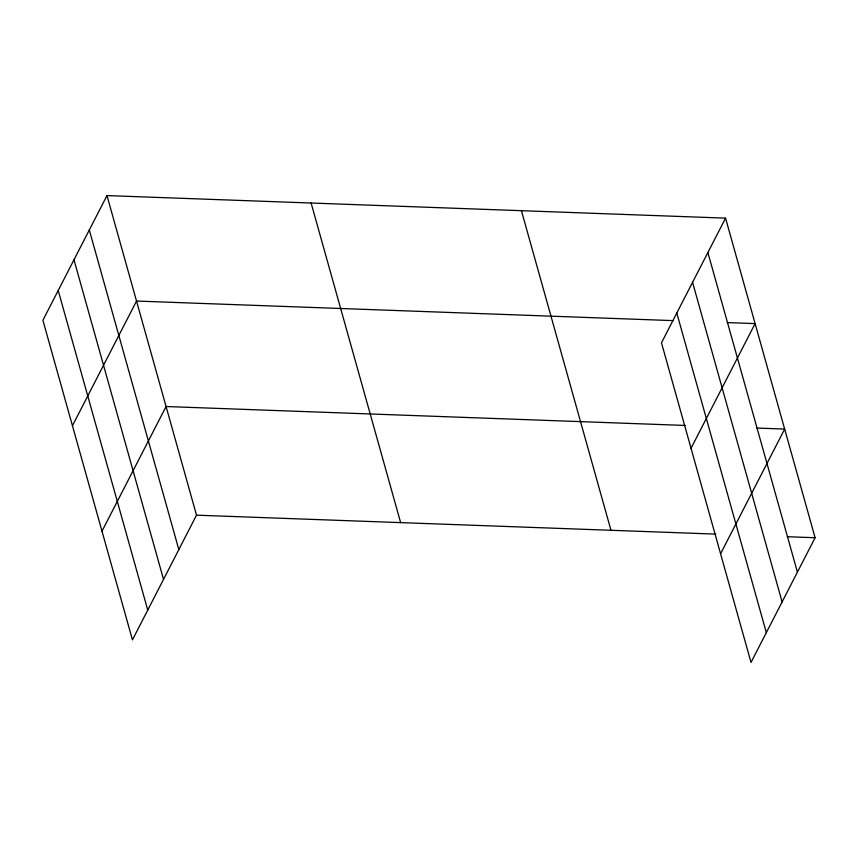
<?xml version="1.0" encoding="UTF-8"?>
<svg xmlns="http://www.w3.org/2000/svg" width="858" height="858" viewBox="0 0 858 858"><rect width="100%" height="100%" fill="white"/><g stroke="black" fill="none" stroke-linecap="round" stroke-linejoin="round"><path stroke-width="1.29" d="M106.982 195.581L42.9 320.27L132.443 639.864L196.514 515.175L106.982 195.581L725.557 218.136L815.1 537.73L751.018 662.419L661.486 342.825L725.557 218.136M72.447 425.729L136.529 301.051L672.929 320.613M101.995 531.199L166.077 406.52L685.242 425.45M691.033 448.284L755.104 323.605L727.273 322.587M720.581 553.753L784.662 429.075L756.82 428.056M196.514 515.175L715.69 534.105M787.269 536.722L815.1 537.73M707.882 252.552L797.414 572.147M692.567 282.336L782.11 601.93M676.79 313.031L766.333 632.625M521.428 210.693L610.971 530.287M311.111 203.024L400.643 522.619M89.296 229.998L178.829 549.592M73.981 259.781L163.524 579.375M58.205 290.476L147.748 610.07"/></g></svg>
